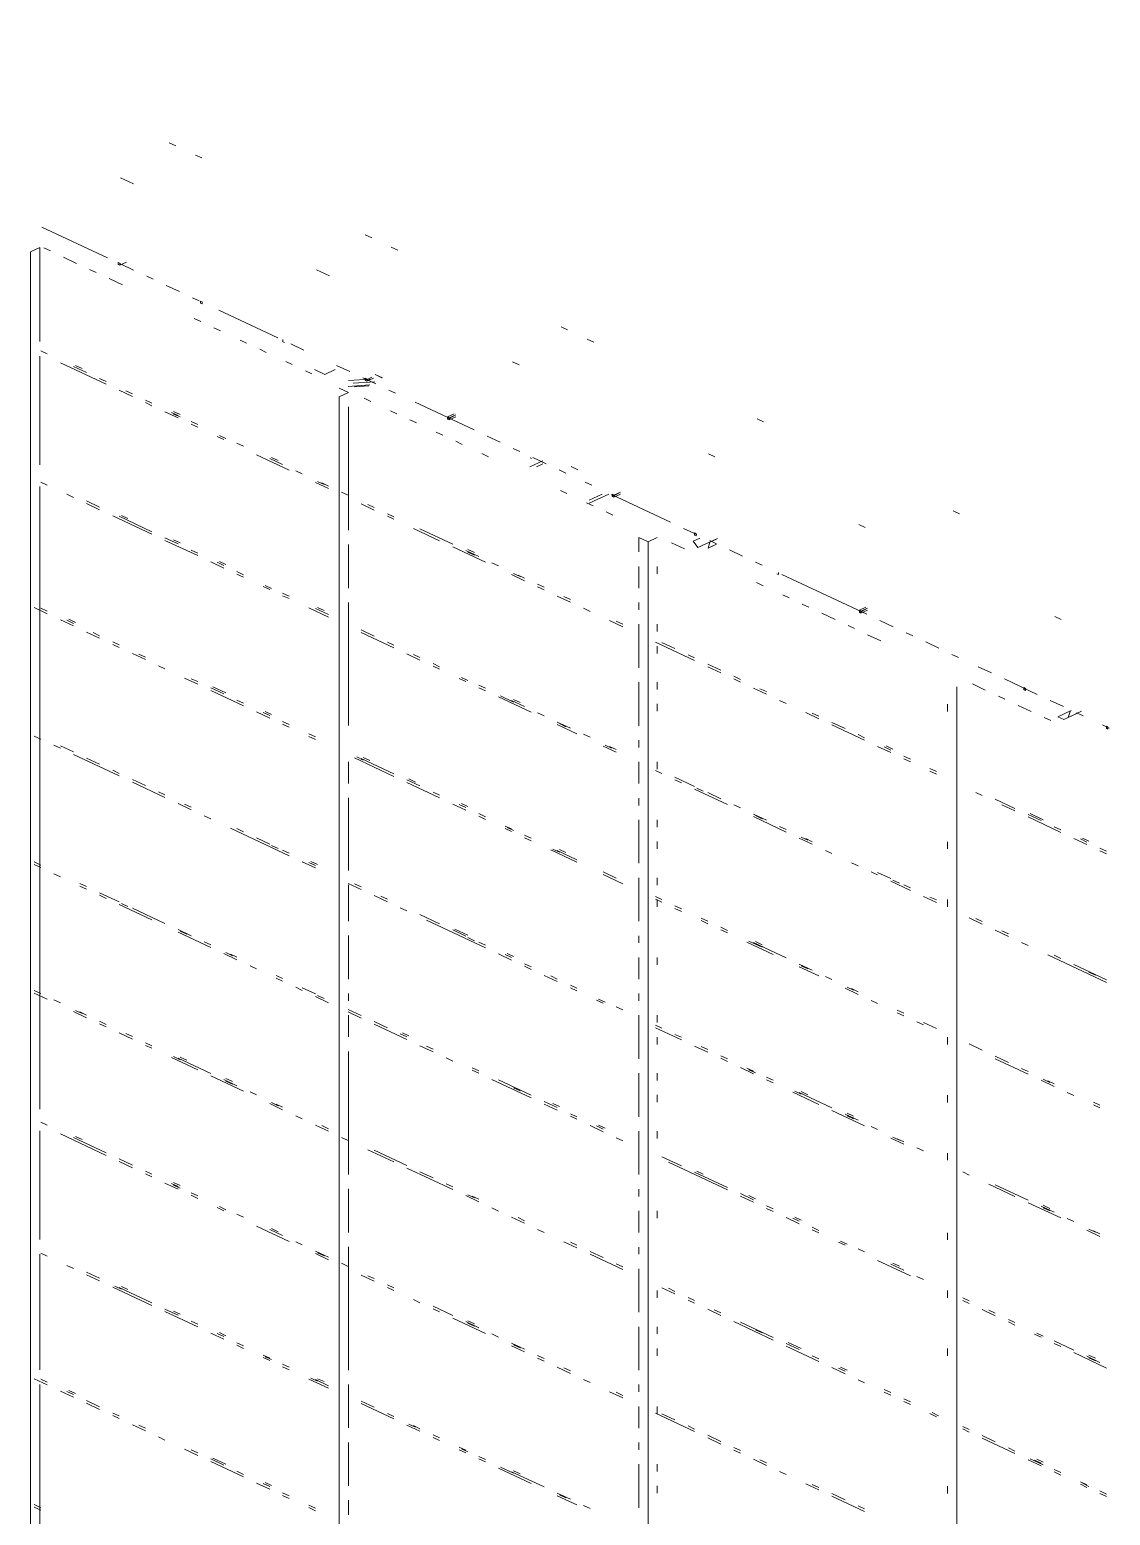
# Paper-space layout '03 3D Building and Roof' of a CAD drawing. Header units: millimetres. Extents: x 5 to 415, y 5 to 292.
# Drawn here: x 207.73 to 216.48, y 218.89 to 230.92 of the extents above; entities that cross this region are included whole.
import ezdxf

# ---------------------------------------------------------------- set-up
doc = ezdxf.new("R2010")
doc.units = ezdxf.units.MM
doc.layers.add('EXISTING', color=7, linetype='Continuous')
picture_1 = doc.add_image_def('image1.png', size_in_pixel=(1967, 1277))

# ---------------------------------------------------------------- blocks, each defined once
blk = doc.blocks.new('SHEET_03')
at = {"layer": 'EXISTING', "color": 250, "lineweight": 9}
for p, q in [((208.918, 229.983), (208.865, 230.008)), ((209.129, 229.884), (209.076, 229.908)), ((208.47, 229.723), (208.576, 229.674)), ((208.364, 229.076), (207.834, 229.325)), ((207.742, 229.124), (207.817, 229.159)), ((207.817, 228.397), (207.817, 229.159)), ((207.902, 229.131), (207.85, 229.156)), ((210.504, 229.238), (210.452, 229.263)), ((210.716, 229.138), (210.663, 229.163)), ((207.742, 229.124), (207.742, 212.472)), ((208.114, 229.031), (208.008, 229.081)), ((208.452, 229.039), (208.452, 229.022)), ((208.465, 229.033), (208.452, 229.039)), ((208.465, 229.016), (208.518, 229.041)), ((208.465, 229.016), (208.465, 229.033)), ((208.273, 228.957), (208.22, 228.982)), ((208.452, 229.022), (208.465, 229.016)), ((208.576, 228.976), (208.47, 229.026)), ((208.735, 228.902), (208.682, 228.926)), ((210.057, 228.978), (210.163, 228.929)), ((208.485, 228.857), (208.379, 228.907)), ((208.947, 228.802), (208.841, 228.852)), ((209.107, 228.727), (209.053, 228.752)), ((209.118, 228.726), (209.118, 228.709)), ((209.132, 228.72), (209.118, 228.726)), ((209.118, 228.709), (209.132, 228.703)), ((209.132, 228.703), (209.132, 228.72)), ((209.12, 228.559), (209.067, 228.584)), ((209.743, 228.429), (209.266, 228.653)), ((209.279, 228.484), (209.226, 228.509)), ((212.091, 228.493), (212.038, 228.518)), ((207.825, 228.322), (207.877, 228.297)), ((209.491, 228.385), (209.438, 228.41)), ((209.65, 228.31), (209.597, 228.335)), ((209.785, 228.413), (209.785, 228.396)), ((209.785, 228.396), (209.799, 228.39)), ((209.955, 228.329), (209.849, 228.379)), ((212.303, 228.393), (212.25, 228.418)), ((207.817, 227.4), (207.817, 228.28)), ((207.983, 228.226), (208.354, 228.052)), ((208.089, 228.197), (208.195, 228.148)), ((208.159, 228.18), (208.106, 228.205)), ((209.861, 228.211), (209.808, 228.236)), ((210.326, 228.155), (210.22, 228.205)), ((211.644, 228.233), (211.697, 228.208)), ((208.301, 228.098), (208.354, 228.073)), ((210.02, 228.136), (209.967, 228.161)), ((210.042, 228.171), (210.125, 228.132)), ((210.125, 228.132), (210.209, 228.171)), ((210.491, 228.093), (210.316, 228.081)), ((210.354, 228.06), (210.529, 228.072)), ((210.538, 228.055), (210.432, 228.105)), ((210.452, 228.083), (210.505, 228.108)), ((210.452, 228.1), (210.452, 228.083)), ((210.465, 228.094), (210.452, 228.1)), ((210.452, 228.083), (210.465, 228.077)), ((210.465, 228.077), (210.518, 228.102)), ((210.465, 228.077), (210.465, 228.094)), ((210.586, 228.105), (210.533, 228.13)), ((210.538, 228.128), (210.591, 228.103)), ((208.46, 228.003), (208.566, 227.953)), ((208.513, 227.998), (208.566, 227.974)), ((210.317, 227.985), (210.242, 228.021)), ((210.242, 227.95), (210.317, 227.985)), ((210.242, 227.95), (210.242, 211.299)), ((210.313, 228.035), (210.488, 228.047)), ((210.364, 228.03), (210.48, 228.038)), ((210.697, 227.981), (210.644, 228.005)), ((208.672, 227.924), (208.725, 227.899)), ((208.672, 227.903), (208.725, 227.878)), ((208.83, 227.829), (208.936, 227.779)), ((208.953, 227.807), (208.9, 227.832)), ((210.317, 226.871), (210.317, 227.868)), ((210.497, 227.913), (210.444, 227.938)), ((210.709, 227.813), (210.656, 227.838)), ((211.333, 227.682), (210.856, 227.906)), ((208.883, 227.824), (208.936, 227.8)), ((208.9, 227.811), (208.953, 227.787)), ((209.042, 227.75), (209.095, 227.725)), ((209.042, 227.729), (209.095, 227.704)), ((210.867, 227.739), (210.814, 227.764)), ((211.172, 227.812), (211.119, 227.787)), ((211.119, 227.77), (211.172, 227.795)), ((211.119, 227.787), (211.119, 227.77)), ((211.132, 227.781), (211.119, 227.787)), ((211.119, 227.77), (211.132, 227.764)), ((211.132, 227.781), (211.185, 227.805)), ((211.132, 227.764), (211.185, 227.789)), ((211.132, 227.764), (211.132, 227.781)), ((213.678, 227.748), (213.625, 227.773)), ((209.254, 227.63), (209.307, 227.605)), ((209.271, 227.638), (209.324, 227.613)), ((211.079, 227.639), (211.026, 227.664)), ((211.238, 227.565), (211.185, 227.59)), ((211.545, 227.582), (211.439, 227.632)), ((209.413, 227.576), (209.466, 227.551)), ((209.572, 227.481), (209.836, 227.356)), ((211.45, 227.465), (211.397, 227.49)), ((211.704, 227.508), (211.651, 227.533)), ((213.231, 227.488), (213.284, 227.463)), ((209.678, 227.452), (209.783, 227.402)), ((209.747, 227.435), (209.694, 227.459)), ((209.889, 227.352), (209.942, 227.327)), ((211.784, 227.383), (211.891, 227.433)), ((211.786, 227.457), (211.799, 227.451)), ((211.916, 227.408), (211.81, 227.458)), ((211.838, 227.383), (211.891, 227.408)), ((212.075, 227.333), (212.022, 227.358)), ((212.173, 227.36), (212.12, 227.385)), ((207.825, 227.26), (207.877, 227.235)), ((210.048, 227.257), (210.154, 227.207)), ((210.065, 227.265), (210.118, 227.24)), ((210.101, 227.253), (210.154, 227.228)), ((212.288, 227.234), (212.234, 227.259)), ((207.817, 222.182), (207.817, 227.224)), ((208.036, 227.161), (208.089, 227.136)), ((208.195, 227.107), (208.301, 227.057)), ((210.26, 227.178), (210.313, 227.153)), ((212.085, 227.167), (212.032, 227.192)), ((212.264, 227.113), (212.371, 227.163)), ((212.264, 227.088), (212.424, 227.163)), ((212.924, 226.935), (212.447, 227.159)), ((212.452, 227.144), (212.505, 227.169)), ((212.452, 227.161), (212.452, 227.144)), ((212.466, 227.154), (212.452, 227.161)), ((212.452, 227.144), (212.466, 227.138)), ((212.466, 227.154), (212.518, 227.179)), ((212.466, 227.138), (212.518, 227.163)), ((212.466, 227.138), (212.466, 227.154)), ((208.195, 227.086), (208.301, 227.036)), ((208.407, 226.987), (208.725, 226.838)), ((208.529, 226.966), (208.477, 226.99)), ((210.419, 227.083), (210.525, 227.033)), ((210.472, 227.079), (210.525, 227.054)), ((210.631, 227.004), (210.684, 226.979)), ((212.297, 227.068), (212.244, 227.092)), ((212.456, 226.993), (212.403, 227.018)), ((215.265, 227.003), (215.212, 227.028)), ((208.46, 226.983), (208.725, 226.858)), ((210.631, 226.983), (210.684, 226.959)), ((210.842, 226.884), (211.054, 226.785)), ((210.895, 226.88), (211.16, 226.756)), ((213.136, 226.836), (213.03, 226.885)), ((214.448, 226.917), (214.501, 226.892)), ((208.83, 226.809), (208.936, 226.759)), ((208.83, 226.788), (209.095, 226.664)), ((208.953, 226.767), (208.9, 226.792)), ((210.317, 226.402), (210.317, 226.754)), ((212.667, 226.812), (212.742, 226.776)), ((212.667, 226.694), (212.667, 226.812)), ((212.742, 226.776), (212.817, 226.812)), ((212.742, 226.776), (212.742, 210.125)), ((213.038, 226.72), (212.932, 226.769)), ((213.107, 226.781), (213.16, 226.805)), ((213.107, 226.781), (213.144, 226.729)), ((213.119, 226.848), (213.119, 226.831)), ((213.132, 226.841), (213.119, 226.848)), ((213.119, 226.831), (213.132, 226.825)), ((213.132, 226.825), (213.132, 226.841)), ((213.144, 226.729), (213.304, 226.804)), ((213.228, 226.724), (213.242, 226.772)), ((213.228, 226.724), (213.281, 226.748)), ((213.296, 226.797), (213.242, 226.772)), ((213.295, 226.761), (213.242, 226.786)), ((213.244, 226.732), (213.297, 226.757)), ((209.042, 226.709), (209.095, 226.684)), ((211.16, 226.735), (211.425, 226.611)), ((211.266, 226.706), (211.372, 226.656)), ((211.336, 226.689), (211.283, 226.714)), ((211.283, 226.693), (211.336, 226.668)), ((213.507, 226.661), (213.401, 226.711)), ((209.201, 226.614), (209.307, 226.564)), ((209.254, 226.61), (209.307, 226.585)), ((209.324, 226.593), (209.271, 226.618)), ((209.413, 226.535), (209.466, 226.51)), ((209.413, 226.514), (209.466, 226.49)), ((211.478, 226.607), (211.531, 226.582)), ((211.637, 226.511), (211.742, 226.461)), ((211.653, 226.519), (211.706, 226.494)), ((211.689, 226.507), (211.742, 226.482)), ((212.667, 226.401), (212.667, 226.577)), ((212.817, 226.518), (212.817, 226.577)), ((213.666, 226.587), (213.613, 226.612)), ((213.786, 226.518), (213.799, 226.512)), ((213.799, 226.512), (213.799, 226.528)), ((214.514, 226.189), (213.825, 226.512)), ((209.625, 226.415), (209.678, 226.39)), ((209.641, 226.423), (209.694, 226.398)), ((211.848, 226.433), (211.901, 226.408)), ((211.848, 226.412), (211.901, 226.387)), ((213.673, 226.421), (213.62, 226.446)), ((209.783, 226.361), (209.836, 226.336)), ((209.783, 226.34), (209.836, 226.316)), ((210.317, 225.288), (210.317, 226.285)), ((212.007, 226.337), (212.113, 226.287)), ((212.06, 226.333), (212.113, 226.308)), ((212.667, 226.225), (212.667, 226.284)), ((213.885, 226.322), (213.832, 226.347)), ((214.044, 226.247), (213.991, 226.272)), ((207.772, 226.244), (207.877, 226.194)), ((207.825, 226.24), (207.877, 226.215)), ((207.983, 226.145), (208.089, 226.095)), ((208.106, 226.124), (208.053, 226.149)), ((209.995, 226.241), (210.154, 226.166)), ((210.048, 226.237), (210.154, 226.187)), ((210.118, 226.22), (210.065, 226.245)), ((212.219, 226.238), (212.272, 226.213)), ((214.256, 226.148), (214.15, 226.198)), ((214.505, 226.246), (214.453, 226.222)), ((214.453, 226.205), (214.505, 226.23)), ((214.453, 226.222), (214.453, 226.205)), ((214.466, 226.215), (214.453, 226.222)), ((214.453, 226.205), (214.466, 226.199)), ((214.466, 226.215), (214.519, 226.24)), ((214.466, 226.199), (214.519, 226.224)), ((214.466, 226.199), (214.466, 226.215)), ((216.035, 226.172), (216.088, 226.147)), ((208.036, 226.141), (208.089, 226.116)), ((208.195, 226.045), (208.301, 225.996)), ((208.248, 226.041), (208.301, 226.016)), ((210.419, 226.063), (210.525, 226.013)), ((210.419, 226.042), (210.684, 225.918)), ((212.431, 226.138), (212.537, 226.089)), ((212.484, 226.134), (212.537, 226.109)), ((212.667, 225.756), (212.667, 226.108)), ((212.817, 226.049), (212.817, 226.108)), ((214.415, 226.073), (214.362, 226.098)), ((214.626, 225.974), (214.52, 226.024)), ((214.726, 226.089), (214.62, 226.139)), ((214.885, 226.014), (214.832, 226.039)), ((208.407, 225.967), (208.46, 225.942)), ((208.407, 225.946), (208.46, 225.921)), ((210.631, 225.964), (210.684, 225.939)), ((212.801, 225.964), (213.119, 225.815)), ((212.817, 225.873), (212.817, 225.932)), ((212.854, 225.96), (212.96, 225.911)), ((215.097, 225.915), (214.991, 225.965)), ((208.566, 225.871), (208.672, 225.822)), ((208.619, 225.867), (208.672, 225.842)), ((210.789, 225.868), (210.895, 225.818)), ((210.842, 225.864), (210.895, 225.839)), ((211.001, 225.79), (211.054, 225.765)), ((213.066, 225.861), (213.119, 225.836)), ((213.225, 225.786), (213.331, 225.737)), ((215.256, 225.84), (215.203, 225.865)), ((208.778, 225.772), (208.83, 225.747)), ((208.989, 225.673), (209.095, 225.623)), ((209.042, 225.668), (209.095, 225.644)), ((211.001, 225.769), (211.054, 225.744)), ((211.213, 225.669), (211.266, 225.644)), ((211.23, 225.677), (211.283, 225.652)), ((213.225, 225.765), (213.331, 225.716)), ((213.437, 225.687), (213.49, 225.662)), ((213.437, 225.666), (213.49, 225.641)), ((215.522, 225.716), (215.415, 225.765)), ((215.893, 225.541), (215.628, 225.666)), ((209.201, 225.594), (209.307, 225.544)), ((209.201, 225.573), (209.466, 225.449)), ((209.324, 225.552), (209.218, 225.602)), ((211.372, 225.616), (211.425, 225.591)), ((211.372, 225.595), (211.425, 225.57)), ((212.667, 225.287), (212.667, 225.639)), ((212.817, 225.58), (212.817, 225.639)), ((213.595, 225.591), (213.701, 225.542)), ((213.648, 225.587), (213.701, 225.563)), ((215.243, 225.602), (215.243, 208.951)), ((215.473, 225.576), (215.368, 225.626)), ((215.786, 225.596), (215.786, 225.579)), ((215.799, 225.589), (215.786, 225.596)), ((215.786, 225.579), (215.799, 225.573)), ((215.799, 225.573), (215.799, 225.589)), ((209.413, 225.494), (209.466, 225.47)), ((211.531, 225.52), (211.795, 225.396)), ((211.547, 225.528), (211.653, 225.478)), ((211.637, 225.491), (211.742, 225.442)), ((211.706, 225.474), (211.653, 225.499)), ((212.817, 225.404), (212.817, 225.463)), ((213.807, 225.492), (213.86, 225.467)), ((215.168, 225.403), (215.168, 225.462)), ((215.632, 225.502), (215.579, 225.527)), ((215.844, 225.402), (215.738, 225.452)), ((216.105, 225.442), (215.999, 225.492)), ((209.572, 225.399), (209.678, 225.349)), ((209.625, 225.395), (209.678, 225.37)), ((209.694, 225.378), (209.641, 225.403)), ((209.783, 225.32), (209.836, 225.296)), ((211.848, 225.392), (211.901, 225.367)), ((212.007, 225.317), (212.113, 225.268)), ((212.024, 225.304), (212.077, 225.279)), ((214.019, 225.393), (214.125, 225.343)), ((214.072, 225.389), (214.125, 225.364)), ((214.231, 225.314), (214.337, 225.264)), ((216.003, 225.328), (215.95, 225.353)), ((216.061, 225.359), (216.168, 225.409)), ((216.061, 225.359), (216.108, 225.338)), ((216.108, 225.338), (216.214, 225.387)), ((216.108, 225.338), (216.145, 225.354)), ((216.145, 225.354), (216.251, 225.404)), ((216.145, 225.354), (216.16, 225.402)), ((216.264, 225.367), (216.211, 225.392)), ((207.772, 225.203), (207.825, 225.179)), ((209.783, 225.3), (209.836, 225.275)), ((209.995, 225.221), (210.048, 225.196)), ((209.995, 225.2), (210.048, 225.175)), ((212.007, 225.296), (212.166, 225.222)), ((212.219, 225.218), (212.272, 225.193)), ((214.231, 225.293), (214.495, 225.169)), ((214.443, 225.215), (214.495, 225.19)), ((216.476, 225.268), (216.423, 225.293)), ((216.453, 225.283), (216.453, 225.266)), ((216.466, 225.276), (216.453, 225.283)), ((216.453, 225.266), (216.466, 225.26)), ((216.466, 225.26), (216.466, 225.276)), ((207.93, 225.129), (207.983, 225.104)), ((207.983, 225.125), (208.089, 225.075)), ((212.378, 225.122), (212.484, 225.073)), ((212.394, 225.13), (212.447, 225.105)), ((212.431, 225.118), (212.484, 225.094)), ((212.667, 225.111), (212.667, 225.17)), ((214.601, 225.119), (214.707, 225.07)), ((214.654, 225.115), (214.707, 225.09)), ((214.724, 225.098), (214.671, 225.123)), ((208.089, 225.054), (208.46, 224.88)), ((208.195, 225.025), (208.301, 224.976)), ((210.317, 224.819), (210.317, 224.995)), ((210.366, 225.026), (210.684, 224.877)), ((210.383, 225.034), (210.435, 225.009)), ((210.419, 225.022), (210.684, 224.898)), ((210.488, 225.005), (210.435, 225.03)), ((212.667, 224.818), (212.667, 224.994)), ((212.817, 224.935), (212.817, 224.994)), ((214.813, 225.041), (214.866, 225.016)), ((214.813, 225.02), (214.866, 224.995)), ((215.025, 224.941), (215.078, 224.916)), ((208.407, 224.926), (208.46, 224.901)), ((208.566, 224.851), (208.672, 224.802)), ((208.566, 224.831), (208.83, 224.706)), ((210.789, 224.848), (210.895, 224.799)), ((210.789, 224.827), (211.054, 224.703)), ((210.859, 224.831), (210.806, 224.856)), ((212.801, 224.924), (212.854, 224.899)), ((212.96, 224.87), (213.119, 224.795)), ((212.96, 224.849), (213.013, 224.824)), ((215.025, 224.92), (215.078, 224.896)), ((208.778, 224.752), (208.83, 224.727)), ((210.317, 224.116), (210.317, 224.702)), ((211.001, 224.749), (211.054, 224.724)), ((212.667, 224.642), (212.667, 224.701)), ((213.119, 224.774), (213.384, 224.65)), ((213.136, 224.782), (213.189, 224.757)), ((213.225, 224.746), (213.331, 224.696)), ((215.396, 224.746), (215.448, 224.722)), ((208.936, 224.657), (209.042, 224.607)), ((208.989, 224.653), (209.042, 224.628)), ((211.16, 224.653), (211.266, 224.604)), ((211.213, 224.649), (211.266, 224.625)), ((211.283, 224.632), (211.23, 224.657)), ((213.437, 224.646), (213.49, 224.621)), ((215.554, 224.693), (215.713, 224.618)), ((215.607, 224.647), (215.713, 224.597)), ((209.148, 224.557), (209.201, 224.532)), ((211.372, 224.575), (211.425, 224.55)), ((211.372, 224.554), (211.425, 224.529)), ((211.584, 224.475), (211.637, 224.451)), ((211.6, 224.462), (211.653, 224.438)), ((212.667, 224.173), (212.667, 224.525)), ((212.817, 224.466), (212.817, 224.525)), ((213.595, 224.572), (213.701, 224.522)), ((213.595, 224.551), (213.86, 224.426)), ((213.612, 224.559), (213.665, 224.534)), ((213.807, 224.472), (213.86, 224.447)), ((215.819, 224.568), (215.925, 224.519)), ((215.819, 224.548), (216.084, 224.423)), ((215.942, 224.526), (215.836, 224.576)), ((216.031, 224.469), (216.084, 224.444)), ((209.36, 224.458), (209.836, 224.234)), ((209.413, 224.454), (209.466, 224.429)), ((209.572, 224.379), (209.678, 224.329)), ((211.584, 224.455), (211.637, 224.43)), ((211.742, 224.401), (211.795, 224.376)), ((211.742, 224.38), (211.795, 224.355)), ((212.817, 224.29), (212.817, 224.349)), ((213.966, 224.377), (214.072, 224.327)), ((213.983, 224.385), (214.036, 224.36)), ((214.019, 224.373), (214.072, 224.348)), ((215.168, 224.289), (215.168, 224.348)), ((216.19, 224.374), (216.296, 224.324)), ((216.243, 224.37), (216.296, 224.345)), ((216.312, 224.352), (216.259, 224.377)), ((209.694, 224.316), (209.747, 224.292)), ((209.783, 224.28), (209.836, 224.255)), ((211.954, 224.281), (212.166, 224.181)), ((211.971, 224.288), (212.024, 224.264)), ((212.007, 224.277), (212.166, 224.202)), ((212.077, 224.26), (212.024, 224.284)), ((214.178, 224.277), (214.231, 224.253)), ((216.401, 224.295), (216.454, 224.27)), ((216.401, 224.274), (216.454, 224.249)), ((207.772, 224.184), (207.825, 224.159)), ((207.772, 224.163), (207.825, 224.138)), ((209.942, 224.184), (210.048, 224.135)), ((209.995, 224.18), (210.048, 224.155)), ((210.065, 224.163), (210.012, 224.188)), ((212.378, 224.103), (212.484, 224.053)), ((214.39, 224.178), (214.443, 224.153)), ((214.548, 224.103), (214.601, 224.079)), ((214.601, 224.099), (214.707, 224.05)), ((207.93, 224.088), (207.983, 224.063)), ((208.142, 224.01), (208.195, 223.985)), ((208.142, 223.989), (208.195, 223.964)), ((210.313, 224.01), (210.419, 223.961)), ((210.317, 223.705), (210.317, 223.998)), ((210.366, 224.006), (210.419, 223.982)), ((212.378, 224.082), (212.537, 224.007)), ((212.667, 223.704), (212.667, 224.056)), ((212.817, 223.997), (212.817, 224.056)), ((214.707, 224.029), (214.866, 223.954)), ((214.724, 224.037), (214.777, 224.012)), ((214.813, 224), (214.866, 223.975)), ((208.301, 223.935), (208.46, 223.86)), ((208.301, 223.914), (208.354, 223.889)), ((210.525, 223.911), (210.631, 223.861)), ((210.578, 223.907), (210.631, 223.882)), ((212.801, 223.904), (212.854, 223.879)), ((212.801, 223.883), (212.854, 223.858)), ((212.817, 223.821), (212.817, 223.88)), ((214.972, 223.905), (215.078, 223.855)), ((215.025, 223.9), (215.078, 223.876)), ((215.168, 223.82), (215.168, 223.879)), ((208.46, 223.84), (208.725, 223.715)), ((208.477, 223.847), (208.529, 223.823)), ((208.566, 223.811), (208.83, 223.686)), ((210.736, 223.812), (210.789, 223.787)), ((210.895, 223.758), (211.054, 223.683)), ((212.96, 223.829), (213.013, 223.804)), ((212.96, 223.808), (213.013, 223.783)), ((208.936, 223.637), (209.042, 223.587)), ((208.953, 223.624), (209.006, 223.599)), ((210.948, 223.712), (211.425, 223.488)), ((211.16, 223.634), (211.266, 223.584)), ((211.283, 223.592), (211.177, 223.641)), ((213.172, 223.73), (213.225, 223.705)), ((213.172, 223.709), (213.225, 223.684)), ((213.331, 223.655), (213.384, 223.63)), ((213.331, 223.634), (213.384, 223.609)), ((215.343, 223.731), (215.448, 223.681)), ((215.396, 223.726), (215.448, 223.702)), ((215.554, 223.631), (215.66, 223.581)), ((215.607, 223.627), (215.66, 223.602)), ((208.936, 223.616), (209.201, 223.492)), ((209.148, 223.537), (209.201, 223.512)), ((210.317, 223.236), (210.317, 223.588)), ((211.283, 223.571), (211.336, 223.546)), ((211.372, 223.534), (211.425, 223.509)), ((212.667, 223.528), (212.667, 223.587)), ((213.542, 223.535), (213.754, 223.435)), ((213.559, 223.543), (213.665, 223.493)), ((213.595, 223.531), (213.86, 223.407)), ((213.665, 223.514), (213.612, 223.539)), ((215.766, 223.532), (215.819, 223.507)), ((209.307, 223.442), (209.413, 223.392)), ((209.324, 223.45), (209.377, 223.425)), ((209.36, 223.438), (209.413, 223.413)), ((211.531, 223.439), (211.637, 223.389)), ((211.584, 223.435), (211.637, 223.41)), ((211.653, 223.418), (211.6, 223.442)), ((212.667, 223.235), (212.667, 223.411)), ((212.817, 223.352), (212.817, 223.411)), ((215.978, 223.432), (216.454, 223.209)), ((216.031, 223.428), (216.084, 223.403)), ((209.519, 223.343), (209.572, 223.318)), ((209.731, 223.264), (209.783, 223.239)), ((211.742, 223.36), (211.795, 223.335)), ((211.742, 223.339), (211.795, 223.314)), ((211.901, 223.265), (212.007, 223.215)), ((211.954, 223.261), (212.007, 223.236)), ((213.966, 223.357), (214.072, 223.307)), ((213.966, 223.336), (214.125, 223.261)), ((213.983, 223.344), (214.036, 223.319)), ((214.178, 223.257), (214.231, 223.233)), ((216.19, 223.354), (216.454, 223.229)), ((216.312, 223.291), (216.365, 223.266)), ((207.772, 223.143), (207.825, 223.118)), ((209.731, 223.243), (209.783, 223.218)), ((209.889, 223.169), (209.942, 223.144)), ((209.942, 223.164), (210.048, 223.115)), ((212.113, 223.186), (212.166, 223.161)), ((212.113, 223.165), (212.166, 223.14)), ((214.337, 223.162), (214.443, 223.112)), ((214.353, 223.17), (214.406, 223.145)), ((214.39, 223.158), (214.443, 223.133)), ((207.772, 223.122), (207.877, 223.072)), ((207.93, 223.068), (207.983, 223.043)), ((210.048, 223.094), (210.154, 223.044)), ((210.065, 223.102), (210.118, 223.077)), ((210.317, 223.06), (210.317, 223.119)), ((212.325, 223.066), (212.378, 223.041)), ((212.341, 223.074), (212.394, 223.049)), ((212.667, 223.059), (212.667, 223.118)), ((214.548, 223.063), (214.601, 223.038)), ((208.089, 222.973), (208.195, 222.923)), ((208.106, 222.981), (208.159, 222.956)), ((208.142, 222.969), (208.195, 222.944)), ((210.313, 222.99), (210.419, 222.941)), ((210.313, 222.97), (210.419, 222.92)), ((210.317, 222.767), (210.317, 222.943)), ((212.484, 223.012), (212.537, 222.987)), ((212.667, 222.59), (212.667, 222.942)), ((212.817, 222.883), (212.817, 222.942)), ((214.76, 222.984), (214.813, 222.959)), ((214.76, 222.963), (214.813, 222.938)), ((208.301, 222.894), (208.354, 222.869)), ((208.301, 222.873), (208.354, 222.849)), ((208.46, 222.799), (208.566, 222.749)), ((208.513, 222.795), (208.566, 222.77)), ((210.525, 222.891), (210.631, 222.841)), ((210.525, 222.87), (210.789, 222.746)), ((210.736, 222.792), (210.789, 222.767)), ((210.806, 222.775), (210.753, 222.799)), ((212.801, 222.863), (212.854, 222.838)), ((212.801, 222.842), (213.013, 222.743)), ((212.96, 222.788), (213.013, 222.764)), ((214.919, 222.889), (214.972, 222.864)), ((214.972, 222.885), (215.078, 222.835)), ((208.672, 222.72), (208.725, 222.695)), ((208.672, 222.699), (208.725, 222.675)), ((210.895, 222.696), (211.001, 222.647)), ((210.948, 222.692), (211.001, 222.667)), ((212.817, 222.707), (212.817, 222.766)), ((213.119, 222.693), (213.225, 222.643)), ((213.172, 222.689), (213.225, 222.664)), ((215.168, 222.706), (215.168, 222.765)), ((215.343, 222.711), (215.448, 222.661)), ((208.883, 222.6), (209.095, 222.501)), ((208.9, 222.608), (208.953, 222.583)), ((208.936, 222.596), (209.201, 222.472)), ((209.006, 222.579), (208.953, 222.604)), ((210.317, 221.653), (210.317, 222.65)), ((211.107, 222.597), (211.16, 222.572)), ((213.331, 222.614), (213.384, 222.59)), ((213.331, 222.594), (213.384, 222.569)), ((215.554, 222.611), (215.66, 222.561)), ((215.554, 222.59), (215.819, 222.466)), ((209.201, 222.451), (209.466, 222.327)), ((209.307, 222.422), (209.413, 222.372)), ((209.377, 222.405), (209.324, 222.43)), ((211.319, 222.518), (211.372, 222.493)), ((211.319, 222.497), (211.372, 222.473)), ((211.478, 222.423), (211.795, 222.274)), ((211.531, 222.419), (211.795, 222.295)), ((212.667, 222.121), (212.667, 222.473)), ((212.817, 222.414), (212.817, 222.473)), ((213.49, 222.519), (213.595, 222.469)), ((213.542, 222.515), (213.595, 222.49)), ((213.559, 222.502), (213.612, 222.477)), ((213.701, 222.44), (213.754, 222.416)), ((213.701, 222.42), (213.754, 222.395)), ((215.766, 222.512), (215.819, 222.487)), ((215.925, 222.416), (216.031, 222.367)), ((215.942, 222.424), (215.995, 222.399)), ((209.324, 222.409), (209.377, 222.384)), ((209.519, 222.323), (209.572, 222.298)), ((211.653, 222.356), (211.706, 222.331)), ((212.817, 222.238), (212.817, 222.297)), ((213.913, 222.32), (214.125, 222.221)), ((213.93, 222.328), (213.983, 222.303)), ((213.966, 222.316), (214.231, 222.192)), ((214.036, 222.299), (213.983, 222.324)), ((215.168, 222.237), (215.168, 222.296)), ((215.978, 222.412), (216.031, 222.388)), ((216.137, 222.317), (216.19, 222.292)), ((209.678, 222.227), (209.783, 222.178)), ((209.694, 222.235), (209.747, 222.21)), ((209.731, 222.223), (209.783, 222.198)), ((211.901, 222.245), (212.007, 222.195)), ((211.901, 222.224), (212.007, 222.174)), ((212.024, 222.203), (211.971, 222.228)), ((216.349, 222.238), (216.401, 222.214)), ((216.349, 222.218), (216.401, 222.193)), ((207.825, 222.077), (207.877, 222.052)), ((209.889, 222.128), (209.942, 222.103)), ((210.048, 222.053), (210.154, 222.004)), ((212.113, 222.145), (212.166, 222.121)), ((212.113, 222.125), (212.166, 222.1)), ((212.394, 222.029), (212.341, 222.054)), ((214.231, 222.171), (214.495, 222.047)), ((214.337, 222.142), (214.443, 222.092)), ((214.406, 222.125), (214.353, 222.15)), ((214.353, 222.129), (214.406, 222.104)), ((207.817, 221.127), (207.817, 222.006)), ((207.983, 221.982), (208.354, 221.808)), ((208.089, 221.953), (208.354, 221.829)), ((208.159, 221.936), (208.106, 221.961)), ((210.101, 222.049), (210.154, 222.024)), ((210.26, 221.954), (210.313, 221.929)), ((212.272, 222.05), (212.378, 222)), ((212.325, 222.046), (212.378, 222.021)), ((212.484, 221.951), (212.537, 221.926)), ((212.667, 221.652), (212.667, 222.004)), ((212.817, 221.945), (212.817, 222.004)), ((214.548, 222.043), (214.601, 222.018)), ((214.707, 221.947), (214.813, 221.898)), ((214.724, 221.955), (214.777, 221.93)), ((214.76, 221.943), (214.813, 221.918)), ((210.472, 221.854), (210.684, 221.755)), ((210.525, 221.85), (210.789, 221.726)), ((214.919, 221.869), (214.972, 221.844)), ((215.168, 221.768), (215.168, 221.827)), ((208.46, 221.779), (208.566, 221.729)), ((208.46, 221.758), (208.566, 221.708)), ((210.789, 221.705), (211.16, 221.531)), ((212.854, 221.797), (213.013, 221.723)), ((212.907, 221.752), (213.384, 221.528)), ((208.672, 221.68), (208.725, 221.655)), ((208.672, 221.659), (208.725, 221.634)), ((208.83, 221.584), (208.936, 221.534)), ((208.883, 221.58), (208.936, 221.555)), ((208.953, 221.563), (208.9, 221.588)), ((210.895, 221.676), (211.001, 221.627)), ((211.107, 221.577), (211.16, 221.552)), ((213.119, 221.673), (213.384, 221.549)), ((213.189, 221.656), (213.136, 221.681)), ((215.29, 221.674), (215.343, 221.649)), ((215.501, 221.575), (215.713, 221.475)), ((208.9, 221.567), (208.953, 221.542)), ((209.042, 221.506), (209.095, 221.481)), ((209.042, 221.485), (209.095, 221.46)), ((210.317, 221.184), (210.317, 221.536)), ((211.266, 221.482), (211.372, 221.432)), ((211.283, 221.489), (211.336, 221.465)), ((211.319, 221.478), (211.372, 221.453)), ((212.667, 221.476), (212.667, 221.535)), ((213.49, 221.499), (213.595, 221.449)), ((213.49, 221.478), (213.595, 221.429)), ((213.612, 221.457), (213.559, 221.482)), ((215.554, 221.57), (215.819, 221.446)), ((209.254, 221.385), (209.307, 221.36)), ((209.271, 221.393), (209.324, 221.368)), ((209.413, 221.332), (209.466, 221.307)), ((211.478, 221.382), (211.531, 221.357)), ((212.667, 221.183), (212.667, 221.359)), ((212.817, 221.3), (212.817, 221.359)), ((213.701, 221.4), (213.754, 221.375)), ((213.701, 221.379), (213.754, 221.354)), ((215.819, 221.425), (216.084, 221.301)), ((215.925, 221.396), (216.031, 221.347)), ((215.995, 221.379), (215.942, 221.404)), ((215.942, 221.384), (215.995, 221.359)), ((209.572, 221.236), (209.836, 221.112)), ((209.747, 221.19), (209.694, 221.215)), ((211.637, 221.308), (211.742, 221.258)), ((211.689, 221.304), (211.742, 221.279)), ((213.86, 221.304), (213.966, 221.255)), ((213.913, 221.3), (213.966, 221.275)), ((213.983, 221.283), (213.93, 221.308)), ((214.072, 221.226), (214.125, 221.201)), ((216.137, 221.297), (216.19, 221.272)), ((209.678, 221.207), (209.783, 221.158)), ((209.889, 221.108), (209.942, 221.083)), ((211.848, 221.208), (211.901, 221.183)), ((212.06, 221.109), (212.166, 221.059)), ((212.113, 221.105), (212.166, 221.08)), ((214.072, 221.205), (214.125, 221.18)), ((214.284, 221.105), (214.337, 221.081)), ((214.3, 221.113), (214.353, 221.088)), ((215.168, 221.123), (215.168, 221.182)), ((216.296, 221.202), (216.401, 221.152)), ((216.312, 221.21), (216.365, 221.185)), ((216.349, 221.198), (216.401, 221.173)), ((207.817, 220.071), (207.817, 221.009)), ((207.825, 221.016), (207.877, 220.991)), ((210.048, 221.033), (210.154, 220.984)), ((210.048, 221.013), (210.154, 220.963)), ((210.065, 221.02), (210.118, 220.995)), ((210.317, 220.07), (210.317, 221.067)), ((212.272, 221.03), (212.378, 220.98)), ((212.272, 221.009), (212.537, 220.885)), ((212.667, 221.007), (212.667, 221.066)), ((214.443, 221.052), (214.495, 221.027)), ((208.036, 220.916), (208.089, 220.891)), ((208.195, 220.863), (208.301, 220.813)), ((210.26, 220.934), (210.313, 220.909)), ((212.484, 220.931), (212.537, 220.906)), ((212.667, 220.538), (212.667, 220.89)), ((214.601, 220.956), (214.866, 220.832)), ((214.707, 220.927), (214.813, 220.878)), ((214.777, 220.91), (214.724, 220.935)), ((208.195, 220.842), (208.301, 220.792)), ((208.407, 220.742), (208.725, 220.593)), ((208.424, 220.75), (208.477, 220.725)), ((208.46, 220.738), (208.725, 220.614)), ((208.529, 220.721), (208.477, 220.746)), ((210.419, 220.839), (210.525, 220.789)), ((210.472, 220.834), (210.525, 220.81)), ((210.631, 220.76), (210.684, 220.735)), ((210.631, 220.739), (210.684, 220.714)), ((212.854, 220.736), (212.96, 220.686)), ((212.907, 220.732), (212.96, 220.707)), ((214.919, 220.828), (214.972, 220.803)), ((210.842, 220.64), (210.895, 220.615)), ((212.817, 220.655), (212.817, 220.714)), ((213.066, 220.657), (213.119, 220.632)), ((213.066, 220.636), (213.119, 220.612)), ((215.168, 220.654), (215.168, 220.713)), ((215.29, 220.654), (215.343, 220.629)), ((215.29, 220.633), (215.343, 220.608)), ((208.83, 220.564), (208.936, 220.515)), ((208.83, 220.543), (209.095, 220.419)), ((208.953, 220.522), (208.9, 220.547)), ((211.001, 220.586), (211.16, 220.511)), ((211.001, 220.565), (211.054, 220.54)), ((211.16, 220.491), (211.425, 220.366)), ((213.225, 220.562), (213.331, 220.512)), ((213.278, 220.558), (213.331, 220.533)), ((215.448, 220.559), (215.554, 220.509)), ((215.501, 220.555), (215.554, 220.53)), ((209.042, 220.465), (209.095, 220.44)), ((209.201, 220.369), (209.307, 220.32)), ((209.324, 220.348), (209.271, 220.373)), ((211.266, 220.462), (211.372, 220.412)), ((211.336, 220.445), (211.283, 220.469)), ((211.283, 220.449), (211.336, 220.424)), ((212.667, 220.069), (212.667, 220.421)), ((212.817, 220.362), (212.817, 220.421)), ((213.437, 220.462), (213.754, 220.313)), ((213.49, 220.458), (213.754, 220.334)), ((213.612, 220.396), (213.665, 220.371)), ((215.66, 220.48), (215.713, 220.455)), ((215.66, 220.459), (215.713, 220.434)), ((209.254, 220.365), (209.307, 220.341)), ((209.413, 220.291), (209.466, 220.266)), ((209.413, 220.27), (209.466, 220.245)), ((211.478, 220.362), (211.531, 220.337)), ((211.637, 220.288), (211.742, 220.238)), ((211.637, 220.267), (211.742, 220.217)), ((211.653, 220.275), (211.706, 220.25)), ((213.86, 220.284), (213.966, 220.235)), ((213.86, 220.264), (214.125, 220.139)), ((213.983, 220.243), (213.877, 220.292)), ((215.872, 220.36), (215.925, 220.335)), ((215.889, 220.368), (215.942, 220.343)), ((216.031, 220.306), (216.19, 220.231)), ((216.031, 220.285), (216.084, 220.26)), ((209.625, 220.191), (209.678, 220.167)), ((209.625, 220.171), (209.678, 220.146)), ((209.641, 220.178), (209.694, 220.154)), ((211.848, 220.188), (211.901, 220.163)), ((211.848, 220.167), (211.901, 220.143)), ((212.817, 220.186), (212.817, 220.245)), ((214.072, 220.185), (214.125, 220.16)), ((215.168, 220.185), (215.168, 220.243)), ((216.19, 220.211), (216.454, 220.086)), ((216.296, 220.182), (216.401, 220.132)), ((216.365, 220.165), (216.312, 220.19)), ((216.312, 220.169), (216.365, 220.144)), ((209.783, 220.117), (209.836, 220.092)), ((209.783, 220.096), (209.836, 220.071)), ((212.007, 220.093), (212.113, 220.043)), ((212.06, 220.089), (212.113, 220.064)), ((214.231, 220.09), (214.337, 220.04)), ((214.284, 220.086), (214.337, 220.061)), ((214.353, 220.069), (214.3, 220.093)), ((207.772, 220), (207.877, 219.95)), ((207.817, 215.908), (207.817, 219.954)), ((207.825, 219.996), (207.877, 219.971)), ((207.983, 219.9), (208.089, 219.851)), ((208.036, 219.896), (208.089, 219.872)), ((208.106, 219.879), (208.053, 219.904)), ((209.995, 219.997), (210.154, 219.922)), ((210.012, 220.004), (210.065, 219.98)), ((210.048, 219.993), (210.154, 219.943)), ((210.118, 219.976), (210.065, 220)), ((210.317, 219.601), (210.317, 219.953)), ((212.219, 219.993), (212.272, 219.969)), ((212.431, 219.894), (212.537, 219.844)), ((212.484, 219.89), (212.537, 219.865)), ((212.667, 219.893), (212.667, 219.952)), ((214.443, 219.99), (214.495, 219.965)), ((214.654, 219.912), (214.707, 219.887)), ((214.654, 219.891), (214.707, 219.866)), ((208.195, 219.822), (208.301, 219.772)), ((208.195, 219.801), (208.301, 219.751)), ((210.419, 219.819), (210.525, 219.769)), ((210.419, 219.798), (210.684, 219.674)), ((212.667, 219.6), (212.667, 219.776)), ((212.817, 219.717), (212.817, 219.776)), ((214.813, 219.837), (214.866, 219.812)), ((214.813, 219.816), (214.866, 219.791)), ((208.407, 219.722), (208.46, 219.698)), ((208.407, 219.702), (208.46, 219.677)), ((210.631, 219.719), (210.684, 219.694)), ((212.801, 219.72), (213.119, 219.571)), ((212.854, 219.716), (212.96, 219.666)), ((215.025, 219.717), (215.078, 219.692)), ((215.042, 219.725), (215.095, 219.7)), ((208.566, 219.627), (208.672, 219.577)), ((208.619, 219.623), (208.672, 219.598)), ((208.778, 219.528), (208.83, 219.503)), ((210.789, 219.624), (210.895, 219.574)), ((210.806, 219.632), (210.859, 219.607)), ((210.842, 219.62), (210.895, 219.595)), ((211.001, 219.545), (211.054, 219.52)), ((213.066, 219.617), (213.119, 219.592)), ((213.225, 219.542), (213.331, 219.492)), ((215.29, 219.613), (215.343, 219.588)), ((215.29, 219.593), (215.343, 219.568)), ((215.448, 219.539), (215.554, 219.489)), ((208.989, 219.428), (209.095, 219.378)), ((209.042, 219.424), (209.095, 219.399)), ((210.317, 219.132), (210.317, 219.484)), ((211.001, 219.524), (211.054, 219.5)), ((211.213, 219.446), (211.266, 219.421)), ((211.213, 219.425), (211.266, 219.4)), ((211.23, 219.433), (211.283, 219.408)), ((212.667, 219.424), (212.667, 219.482)), ((213.225, 219.521), (213.331, 219.471)), ((213.437, 219.443), (213.49, 219.418)), ((213.437, 219.422), (213.49, 219.397)), ((215.448, 219.518), (215.713, 219.394)), ((215.66, 219.439), (215.713, 219.414)), ((209.201, 219.35), (209.307, 219.3)), ((209.201, 219.329), (209.466, 219.204)), ((209.324, 219.308), (209.218, 219.357)), ((211.372, 219.371), (211.425, 219.346)), ((211.372, 219.35), (211.425, 219.326)), ((212.667, 218.955), (212.667, 219.307)), ((212.817, 219.248), (212.817, 219.307)), ((213.595, 219.347), (213.701, 219.297)), ((213.648, 219.343), (213.701, 219.318)), ((215.819, 219.344), (215.925, 219.294)), ((215.836, 219.352), (215.942, 219.302)), ((215.872, 219.34), (215.925, 219.315)), ((215.942, 219.323), (215.889, 219.348)), ((209.413, 219.25), (209.466, 219.225)), ((211.531, 219.276), (211.795, 219.152)), ((211.547, 219.284), (211.653, 219.234)), ((211.637, 219.247), (211.901, 219.123)), ((211.706, 219.23), (211.653, 219.255)), ((213.807, 219.248), (213.86, 219.223)), ((216.031, 219.265), (216.084, 219.24)), ((216.031, 219.245), (216.084, 219.22)), ((209.572, 219.155), (209.678, 219.105)), ((209.625, 219.151), (209.678, 219.126)), ((209.694, 219.134), (209.641, 219.159)), ((209.783, 219.076), (209.836, 219.051)), ((209.783, 219.055), (209.836, 219.03)), ((212.007, 219.073), (212.113, 219.023)), ((212.007, 219.052), (212.166, 218.978)), ((212.024, 219.06), (212.077, 219.035)), ((212.817, 219.072), (212.817, 219.131)), ((214.019, 219.148), (214.125, 219.099)), ((214.072, 219.144), (214.125, 219.119)), ((214.231, 219.07), (214.337, 219.02)), ((214.231, 219.049), (214.495, 218.925)), ((215.168, 219.071), (215.168, 219.129)), ((216.243, 219.166), (216.296, 219.141)), ((216.243, 219.145), (216.296, 219.12)), ((216.259, 219.153), (216.312, 219.128)), ((216.401, 219.091), (216.454, 219.066)), ((216.401, 219.071), (216.454, 219.046)), ((207.772, 218.98), (207.825, 218.955)), ((207.772, 218.959), (207.825, 218.934)), ((209.995, 218.977), (210.048, 218.952)), ((209.995, 218.956), (210.048, 218.931)), ((210.317, 218.897), (210.317, 219.015)), ((212.219, 218.974), (212.272, 218.949)), ((214.443, 218.97), (214.495, 218.945))]:
    blk.add_line(p, q, dxfattribs=at)
image = blk.add_image(picture_1, insert=(83.85, 151), size_in_units=(183.299, 119))

psp = doc.layouts.new('03 3D Building and Roof')

# ---------------------------------------------------------------- block references
psp.add_blockref('SHEET_03', (0, 0))

doc.saveas('drawing.dxf')
